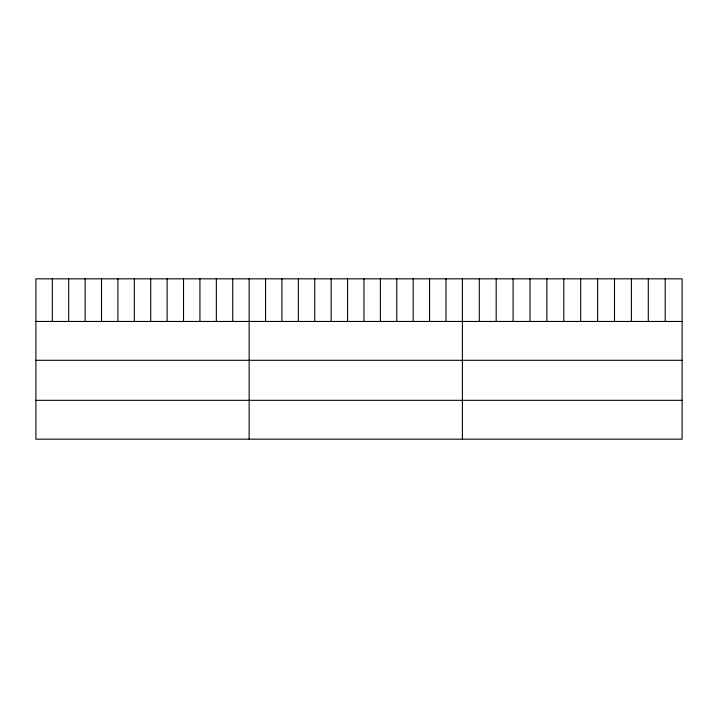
<?xml version="1.0" encoding="UTF-8"?>
<svg xmlns="http://www.w3.org/2000/svg" width="718" height="718" viewBox="0 0 718 718"><rect width="100%" height="100%" fill="white"/><g stroke="black" fill="none" stroke-linecap="round" stroke-linejoin="round"><path stroke-width="1.08" d="M682.1 321.458L682.1 439.174L35.9 439.174L35.9 278.826L682.1 278.826L682.1 321.458L35.9 321.458M35.9 360.301L682.1 360.301M35.9 400.33L682.1 400.33M665.2 278.826L665.2 321.458M648.3 278.826L648.3 321.458M631.4 278.826L631.4 321.458M614.5 278.826L614.5 321.458M597.6 278.826L597.6 321.458M580.7 278.826L580.7 321.458M563.792 278.826L563.792 321.458M546.892 278.826L546.892 321.458M529.992 278.826L529.992 321.458M513.092 278.826L513.092 321.458M496.192 278.826L496.192 321.458M479.292 278.826L479.292 321.458M462.392 278.826L462.392 439.174M445.986 278.826L445.986 321.458M429.588 278.826L429.588 321.458M413.182 278.826L413.182 321.458M396.776 278.826L396.776 321.458M380.378 278.826L380.378 321.458M363.972 278.826L363.972 321.458M347.566 278.826L347.566 321.458M331.16 278.826L331.16 321.458M314.762 278.826L314.762 321.458M298.356 278.826L298.356 321.458M281.95 278.826L281.95 321.458M265.552 278.826L265.552 321.458M249.146 278.826L249.146 439.174M232.74 278.826L232.74 321.458M216.342 278.826L216.342 321.458M199.936 278.826L199.936 321.458M183.53 278.826L183.53 321.458M167.132 278.826L167.132 321.458M150.726 278.826L150.726 321.458M134.32 278.826L134.32 321.458M117.914 278.826L117.914 321.458M101.516 278.826L101.516 321.458M85.11 278.826L85.11 321.458M68.704 278.826L68.704 321.458M52.306 278.826L52.306 321.458"/></g></svg>
